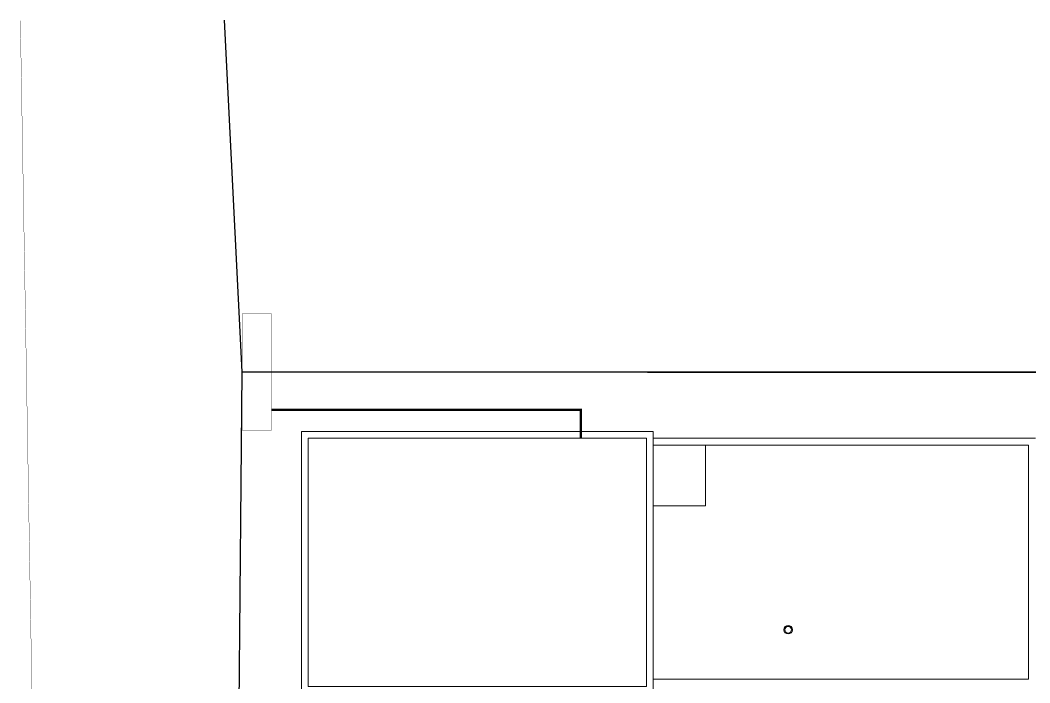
# Model space of a CAD drawing. Header units: metres. Extents: x -183 to 1639, y -350 to 198.
# Drawn here: x 604.98 to 635.51, y -288.75 to -268.72 of the extents above; entities that cross this region are included whole.
import ezdxf

# ---------------------------------------------------------------- set-up
doc = ezdxf.new("R2010")
doc.units = ezdxf.units.M
doc.header["$MEASUREMENT"] = 0
doc.linetypes.add('DASHED', pattern=[19.05, 12.7, -6.35])
for name, color, linetype in [('dveře', 3, 'Continuous'), ('elektro situace', 20, 'Continuous'), ('PODL0$0$HSV_POD', 7, 'Continuous')]:
    doc.layers.add(name, color=color, linetype=linetype)

msp = doc.modelspace()

# ---------------------------------------------------------------- linework, layer by layer
at = {"linetype": 'Continuous', "lineweight": 0, "flags": 128}
msp.add_lwpolyline([(611.69, -279.354), (649.76, -279.354), (649.748, -296.358, -0.388879), (644.079, -302.535), (618.376, -304.765), (611.578, -291.899)], format="xyb", close=True, dxfattribs=at)
at = {"layer": 'dveře', "linetype": 'Continuous', "lineweight": 0}
for p, q in [((624.12, -281.354), (635.69, -281.354)), ((624.12, -281.569), (635.475, -281.569)), ((625.702, -281.569), (625.702, -283.394)), ((635.475, -288.639), (635.475, -281.569)), ((624.12, -283.394), (625.702, -283.394)), ((624.12, -288.639), (635.475, -288.639))]:
    msp.add_line(p, q, dxfattribs=at)
msp.add_lwpolyline([(613.49, -281.154), (624.12, -281.154), (624.12, -289.054), (613.49, -289.054)], close=True, dxfattribs=at)
at = {"layer": 'dveře', "linetype": 'DASHED', "lineweight": 0}
msp.add_lwpolyline([(613.69, -281.354), (623.92, -281.354), (623.92, -288.854), (613.69, -288.854)], close=True, dxfattribs=at)
at = {"layer": 'dveře', "linetype": 'Continuous', "lineweight": 0}
for radius in [0.13, 0.1]:
    msp.add_circle((628.205, -287.142), radius, dxfattribs=at)
at = {"layer": 'elektro situace', "linetype": 'Continuous', "lineweight": 0, "const_width": 0.07, "flags": 128}
msp.add_lwpolyline([(612.578, -280.493), (621.934, -280.493), (621.934, -281.354)], dxfattribs=at)
at = {"layer": 'PODL0$0$HSV_POD'}
for p, q in [((611.69, -279.354), (611.158, -268.723)), ((611.578, -291.899), (611.69, -279.354)), ((611.69, -279.354), (649.76, -279.382))]:
    msp.add_line(p, q, dxfattribs=at)
at = {"layer": 'PODL0$0$HSV_POD', "const_width": 0.01}
msp.add_lwpolyline([(604.987, -268.736), (605.512, -299.202, 0.441899), (613.117, -306.225), (621.773, -305.474)], format="xyb", dxfattribs=at)
for points in [[(611.69, -277.6), (612.578, -277.6), (612.578, -279.354), (611.69, -279.354)], [(611.69, -279.354), (612.578, -279.354), (612.578, -281.109), (611.69, -281.109)]]:
    msp.add_lwpolyline(points, close=True, dxfattribs=at)

doc.saveas('drawing.dxf')
